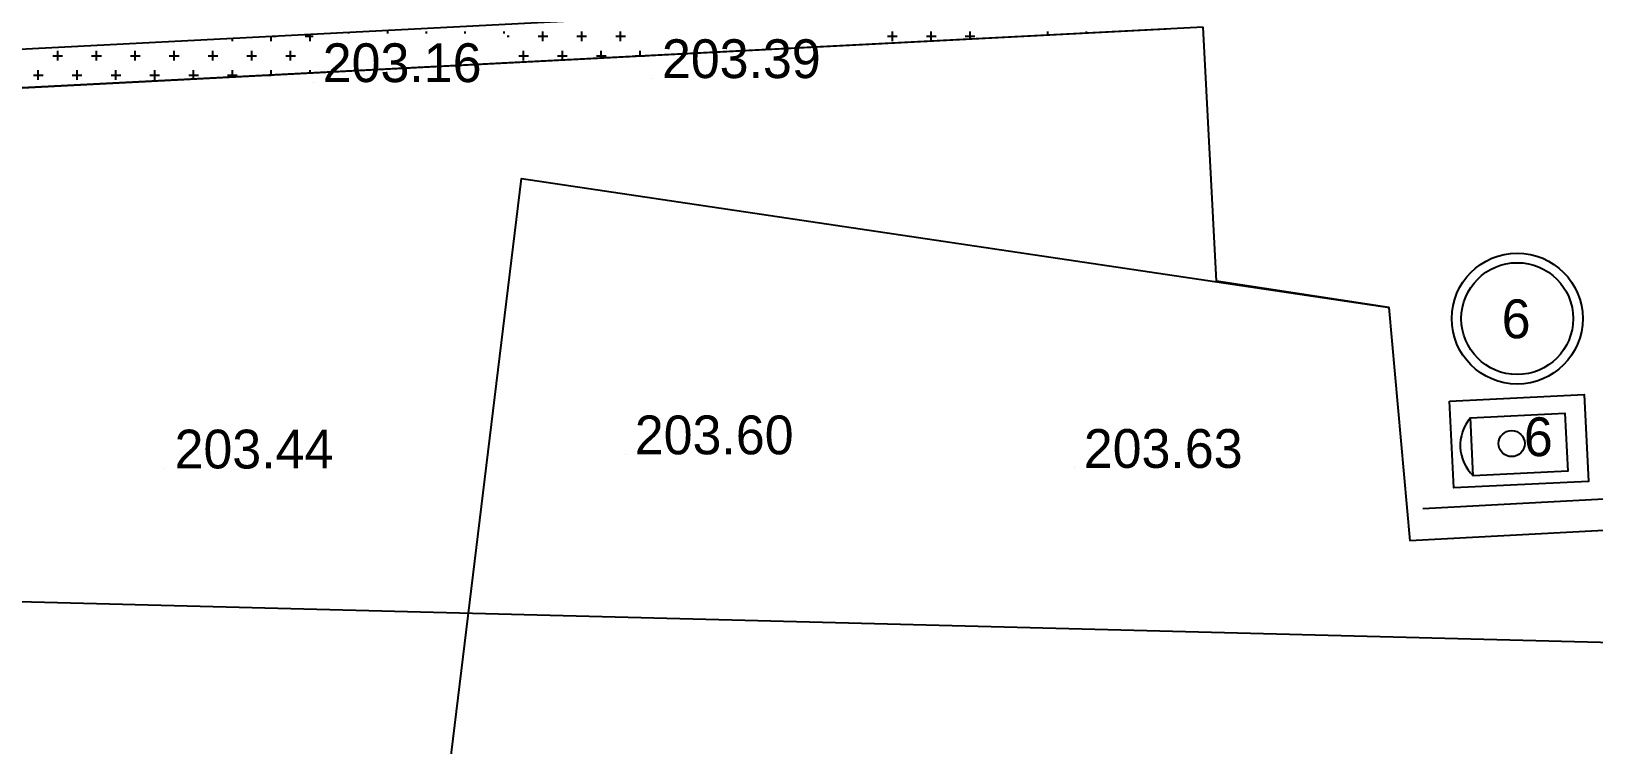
# Model space of a CAD drawing. Extents: x -31423 to 1909503, y -2344077 to 1640342.
# Drawn here: x 87944 to 128190, y -218624 to -200234 of the extents above; entities that cross this region are included whole.
import ezdxf

# ---------------------------------------------------------------- set-up
doc = ezdxf.new("R2010")
doc.units = 0
for name, color, linetype in [('Level 1', 7, 'Continuous'), ('Level 10', 7, 'Continuous'), ('Level 13', 7, 'Continuous'), ('Level 14', 7, 'Continuous'), ('Level 15', 7, 'Continuous'), ('Level 2', 7, 'Continuous'), ('Level 20', 7, 'Continuous'), ('Level 36', 7, 'Continuous'), ('Level 37', 7, 'Continuous')]:
    doc.layers.add(name, color=color, linetype=linetype)

# ---------------------------------------------------------------- blocks, each defined once
blk = doc.blocks.new('SC6460')
at = {"layer": 'Level 1'}
blk.add_line((0, 0), (0, 0), dxfattribs=at)

msp = doc.modelspace()

# ---------------------------------------------------------------- linework, layer by layer
at = {"layer": 'Level 1'}
msp.add_lwpolyline([(98252, -223050), (100568, -204027), (122933, -207357)], dxfattribs=at)
at = {"layer": 'Level 10'}
msp.add_line((158113, -210728), (123788, -212545), dxfattribs=at)
at = {"layer": 'Level 13'}
for p, q in [((118126, -200127), (46921, -203800)), ((118473, -206674), (118126, -200127)), ((122913, -207354), (118473, -206674)), ((122913, -207354), (123449, -213364)), ((157438, -211565), (123449, -213364))]:
    msp.add_line(p, q, dxfattribs=at)
at = {"layer": 'Level 14'}
for p, q in [((93125, -200490), (93125, -200419)), ((94125, -200490), (94125, -200367)), ((94165, -200365), (94250, -200365)), ((95000, -200365), (95203, -200365)), ((95125, -200490), (95125, -200316)), ((96125, -200296), (96125, -200264)), ((97125, -200296), (97125, -200240)), ((98125, -200296), (98125, -200240)), ((99125, -200296), (99125, -200240)), ((100125, -200296), (100125, -200240)), ((100203, -200365), (100250, -200365)), ((101000, -200365), (101250, -200365)), ((101125, -200490), (101125, -200240)), ((102000, -200365), (102250, -200365)), ((102125, -200490), (102125, -200240)), ((103000, -200365), (103250, -200365)), ((103125, -200490), (103125, -200240)), ((110000, -200365), (110250, -200365)), ((110125, -200490), (110125, -200240)), ((111000, -200365), (111250, -200365)), ((111125, -200488), (111125, -200240)), ((112000, -200365), (112250, -200365)), ((112125, -200437), (112125, -200240)), ((114125, -200334), (114125, -200240)), ((115125, -200282), (115125, -200240)), ((88625, -200990), (88625, -200740)), ((89625, -200990), (89625, -200740)), ((90625, -200990), (90625, -200740)), ((91625, -200990), (91625, -200740)), ((92125, -200490), (92125, -200470)), ((92625, -200990), (92625, -200740)), ((93625, -200990), (93625, -200740)), ((94625, -200990), (94625, -200740)), ((100625, -200990), (100625, -200740)), ((101625, -200978), (101625, -200740)), ((102625, -200927), (102625, -200740)), ((103625, -200875), (103625, -200740)), ((88500, -200865), (88750, -200865)), ((89500, -200865), (89750, -200865)), ((90500, -200865), (90750, -200865)), ((91500, -200865), (91750, -200865)), ((92500, -200865), (92750, -200865)), ((93500, -200865), (93750, -200865)), ((94500, -200865), (94750, -200865)), ((100500, -200865), (100750, -200865)), ((101500, -200865), (101750, -200865)), ((102500, -200865), (102750, -200865)), ((103500, -200865), (103750, -200865)), ((88000, -201365), (88250, -201365)), ((88125, -201490), (88125, -201240)), ((89000, -201365), (89250, -201365)), ((89125, -201490), (89125, -201240)), ((90000, -201365), (90250, -201365)), ((90125, -201490), (90125, -201240)), ((91000, -201365), (91250, -201365)), ((91125, -201490), (91125, -201240)), ((92000, -201365), (92250, -201365)), ((92125, -201468), (92125, -201240)), ((93000, -201365), (93250, -201365)), ((93125, -201417), (93125, -201240)), ((94000, -201365), (94126, -201365)), ((94125, -201365), (94125, -201240)), ((95125, -201314), (95125, -201240))]:
    msp.add_line(p, q, dxfattribs=at)
at = {"layer": 'Level 15'}
msp.add_lwpolyline([(124473, -209767), (127943, -209599), (128052, -211837), (124582, -212006)], close=True, dxfattribs=at)
at = {"layer": 'Level 2'}
msp.add_lwpolyline([(171781, -217094), (165505, -131743), (-14454, -141771), (2779, -212753), (171781, -217094)], dxfattribs=at)
at = {"layer": 'Level 20'}
for radius in [1687, 1441]:
    msp.add_circle((126219, -207641), radius, dxfattribs=at)
at = {"layer": 'Level 36'}
for points in [[(69658, -154885), (69764, -156883), (105609, -154983), (105503, -152986), (113341, -152583), (114670, -174952), (112873, -175059), (112668, -174971), (113178, -183556), (113377, -183544), (113371, -183444), (115168, -183337), (115832, -194122), (115840, -195046), (112794, -195207), (112964, -198410), (113019, -199445), (109828, -199561), (72791, -201467)], [(50793, -155880), (44422, -156215), (46921, -203800), (117177, -200176)]]:
    msp.add_lwpolyline(points, dxfattribs=at)
at = {"layer": 'Level 37'}
msp.add_lwpolyline([(125013, -210199), (127448, -210081), (127520, -211576), (125086, -211694)], close=True, dxfattribs=at)
msp.add_circle((126075, -210862), 336, dxfattribs=at)
msp.add_arc((125843, -210908), 1092, 139.4915, 226.063, dxfattribs=at)

# ---------------------------------------------------------------- block references
at = {"layer": 'Level 10', "xscale": 0.1, "yscale": 0.10000000000000002}
for p in [(95203, -201546), (103939, -201442), (103240, -211138), (91386, -211503), (114805, -211488)]:
    msp.add_blockref('SC6460', p, dxfattribs=at)

# ---------------------------------------------------------------- texts
at = {"layer": 'Level 10'}
for s, p in [('203.16', (95453, -201546)), ('203.39', (104189, -201442)), ('203.60', (103490, -211138)), ('203.63', (115055, -211488)), ('203.44', (91636, -211503))]:
    msp.add_text(s, height=1000, dxfattribs=at).set_placement(p)
at = {"layer": 'Level 20'}
for p in [(125819, -208147), (126391, -211186)]:
    msp.add_text('6', height=1000, dxfattribs=at).set_placement(p)

doc.saveas('drawing.dxf')
